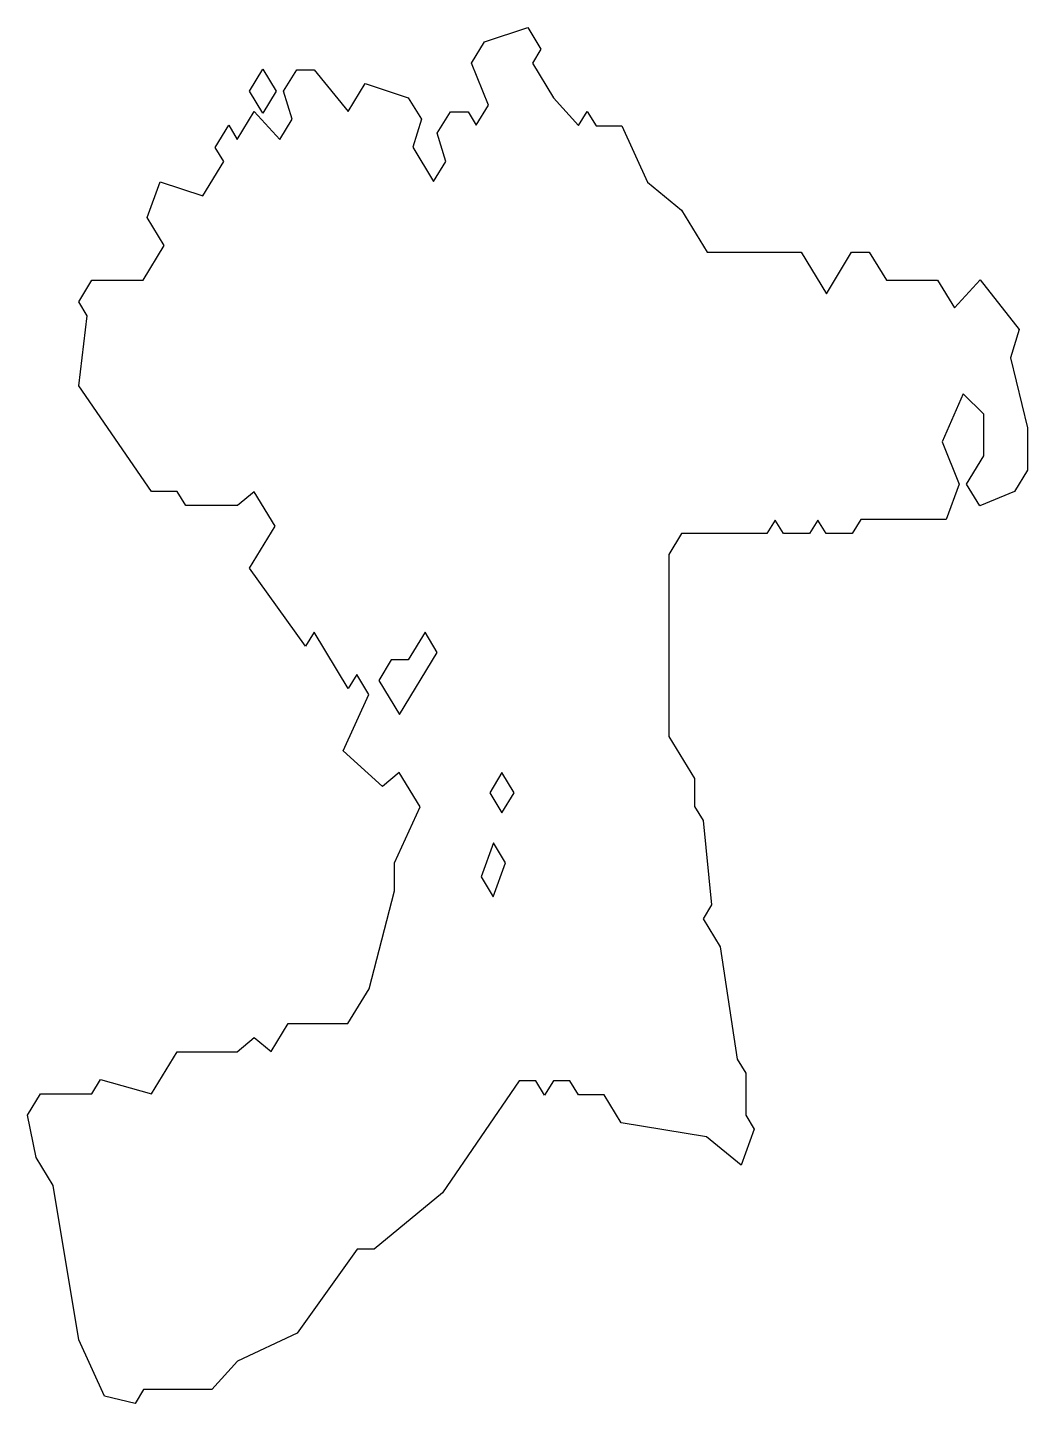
# Model space of a CAD drawing. Header units: millimetres. Extents: x 0 to 1505, y 0 to 307.
# Drawn here: x 0 to 195.2, y 38.4 to 306.9 of the extents above; entities outside this region: 1.
import ezdxf

# ---------------------------------------------------------------- set-up
doc = ezdxf.new("R2010")
doc.units = ezdxf.units.MM
doc.layers.add('K', color=7, linetype='Continuous')

msp = doc.modelspace()

# ---------------------------------------------------------------- linework, layer by layer
at = {"layer": 'K'}
for points in [[(0, 94.62), (2.55, 98.81), (12.55, 98.81), (14.23, 101.56), (24.23, 98.82), (29.22, 107.02), (40.9, 107.02), (44.27, 109.79), (47.58, 107.07), (50.88, 112.5), (62.55, 112.5), (66.68, 119.28), (71.67, 138.42), (71.67, 143.91), (76.66, 154.83), (72.58, 161.53), (69.27, 158.81), (61.65, 165.76), (66.66, 176.73), (64.27, 180.66), (62.61, 177.92), (55.94, 188.87), (54.28, 186.14), (43.32, 201.38), (48.32, 209.6), (44.25, 216.29), (40.97, 213.61), (30.88, 213.61), (29.22, 216.34), (24.22, 216.34), (10, 236.95), (11.67, 250.65), (9.99, 253.41), (12.55, 257.61), (22.55, 257.61), (26.66, 264.36), (23.33, 269.83), (25.88, 276.81), (34.23, 274.06), (38.32, 280.79), (36.66, 283.53), (39.27, 287.83), (40.94, 285.09), (44.26, 290.54), (49.26, 285.06), (51.66, 289.02), (50, 294.49), (52.55, 298.69), (55.99, 298.69), (62.59, 290.54), (65.89, 295.97), (74.34, 293.19), (76.88, 289.02), (75.21, 283.54), (79.27, 276.87), (81.66, 280.8), (80, 286.28), (82.55, 290.47), (86, 290.47), (87.61, 287.83), (89.99, 291.75), (86.66, 299.96), (89.21, 304.15), (97.65, 306.92), (100.22, 302.69), (98.56, 299.96), (102.69, 293.17), (107.59, 287.8), (109.27, 290.56), (111, 287.73), (116, 287.73), (121.02, 276.74), (127.68, 271.27), (132.66, 263.09), (151, 263.09), (155.94, 254.97), (160.88, 263.09), (164.33, 263.09), (167.66, 257.61), (177.66, 257.61), (180.96, 252.2), (185.95, 257.67), (193.55, 247.95), (191.88, 242.45), (195.21, 228.78), (195.21, 220.52), (192.67, 216.36), (185.9, 213.58), (183.32, 217.81), (186.67, 223.32), (186.67, 231.46), (182.64, 235.44), (178.55, 226.03), (181.88, 217.81), (179.34, 210.87), (162.66, 210.87), (161, 208.13), (155.88, 208.13), (154.27, 210.77), (152.66, 208.13), (147.55, 208.13), (145.94, 210.77), (144.33, 208.13), (127.66, 208.13), (125.21, 204.09), (125.21, 168.55), (130.21, 160.34), (130.21, 154.86), (131.87, 152.13), (133.54, 135.65), (131.89, 132.93), (135.2, 127.49), (138.53, 105.59), (140.21, 102.84), (140.21, 94.63), (141.88, 91.87), (139.32, 84.85), (132.56, 90.4), (115.88, 93.14), (112.55, 98.61), (107.55, 98.61), (105.88, 101.34), (102.66, 101.34), (100.94, 98.51), (99.22, 101.34), (95.99, 101.34), (81.01, 79.47), (67.64, 68.49), (64.32, 68.49), (52.67, 52.08), (41, 46.6), (35.98, 41.11), (22.66, 41.11), (20.99, 38.35), (15.04, 39.75), (10.01, 50.76), (5.01, 80.87), (1.68, 86.35), (0, 94.62)], [(45.94, 298.78), (48.56, 294.48), (45.94, 290.18), (43.32, 294.48), (45.94, 298.78)], [(77.61, 188.87), (74.33, 183.49), (71, 183.49), (68.56, 179.48), (72.61, 172.83), (79.99, 184.96), (77.61, 188.87)], [(90.22, 157.57), (92.61, 153.66), (94.99, 157.57), (92.61, 161.49), (90.22, 157.57)], [(90.92, 137.27), (93.33, 143.87), (90.96, 147.76), (88.55, 141.16), (90.92, 137.27)], [(1466.67, 1.44), (1466.67, 26.17), (1468.32, 28.88), (1466.67, 31.59), (1466.67, 39.88), (1470.96, 44.1), (1472.61, 41.4), (1477.56, 49.54), (1484.34, 46.76), (1489.27, 38.66), (1490.94, 41.4), (1494.27, 35.92), (1495.94, 38.66), (1500.22, 31.62), (1498.55, 28.88), (1505.21, 15.22), (1505.21, 9.69), (1502.66, 5.51), (1492.66, 5.51), (1491, 2.77), (1471, 2.77), (1469.31, 0), (1466.67, 1.44)]]:
    msp.add_lwpolyline(points, close=True, dxfattribs=at)

doc.saveas('drawing.dxf')
